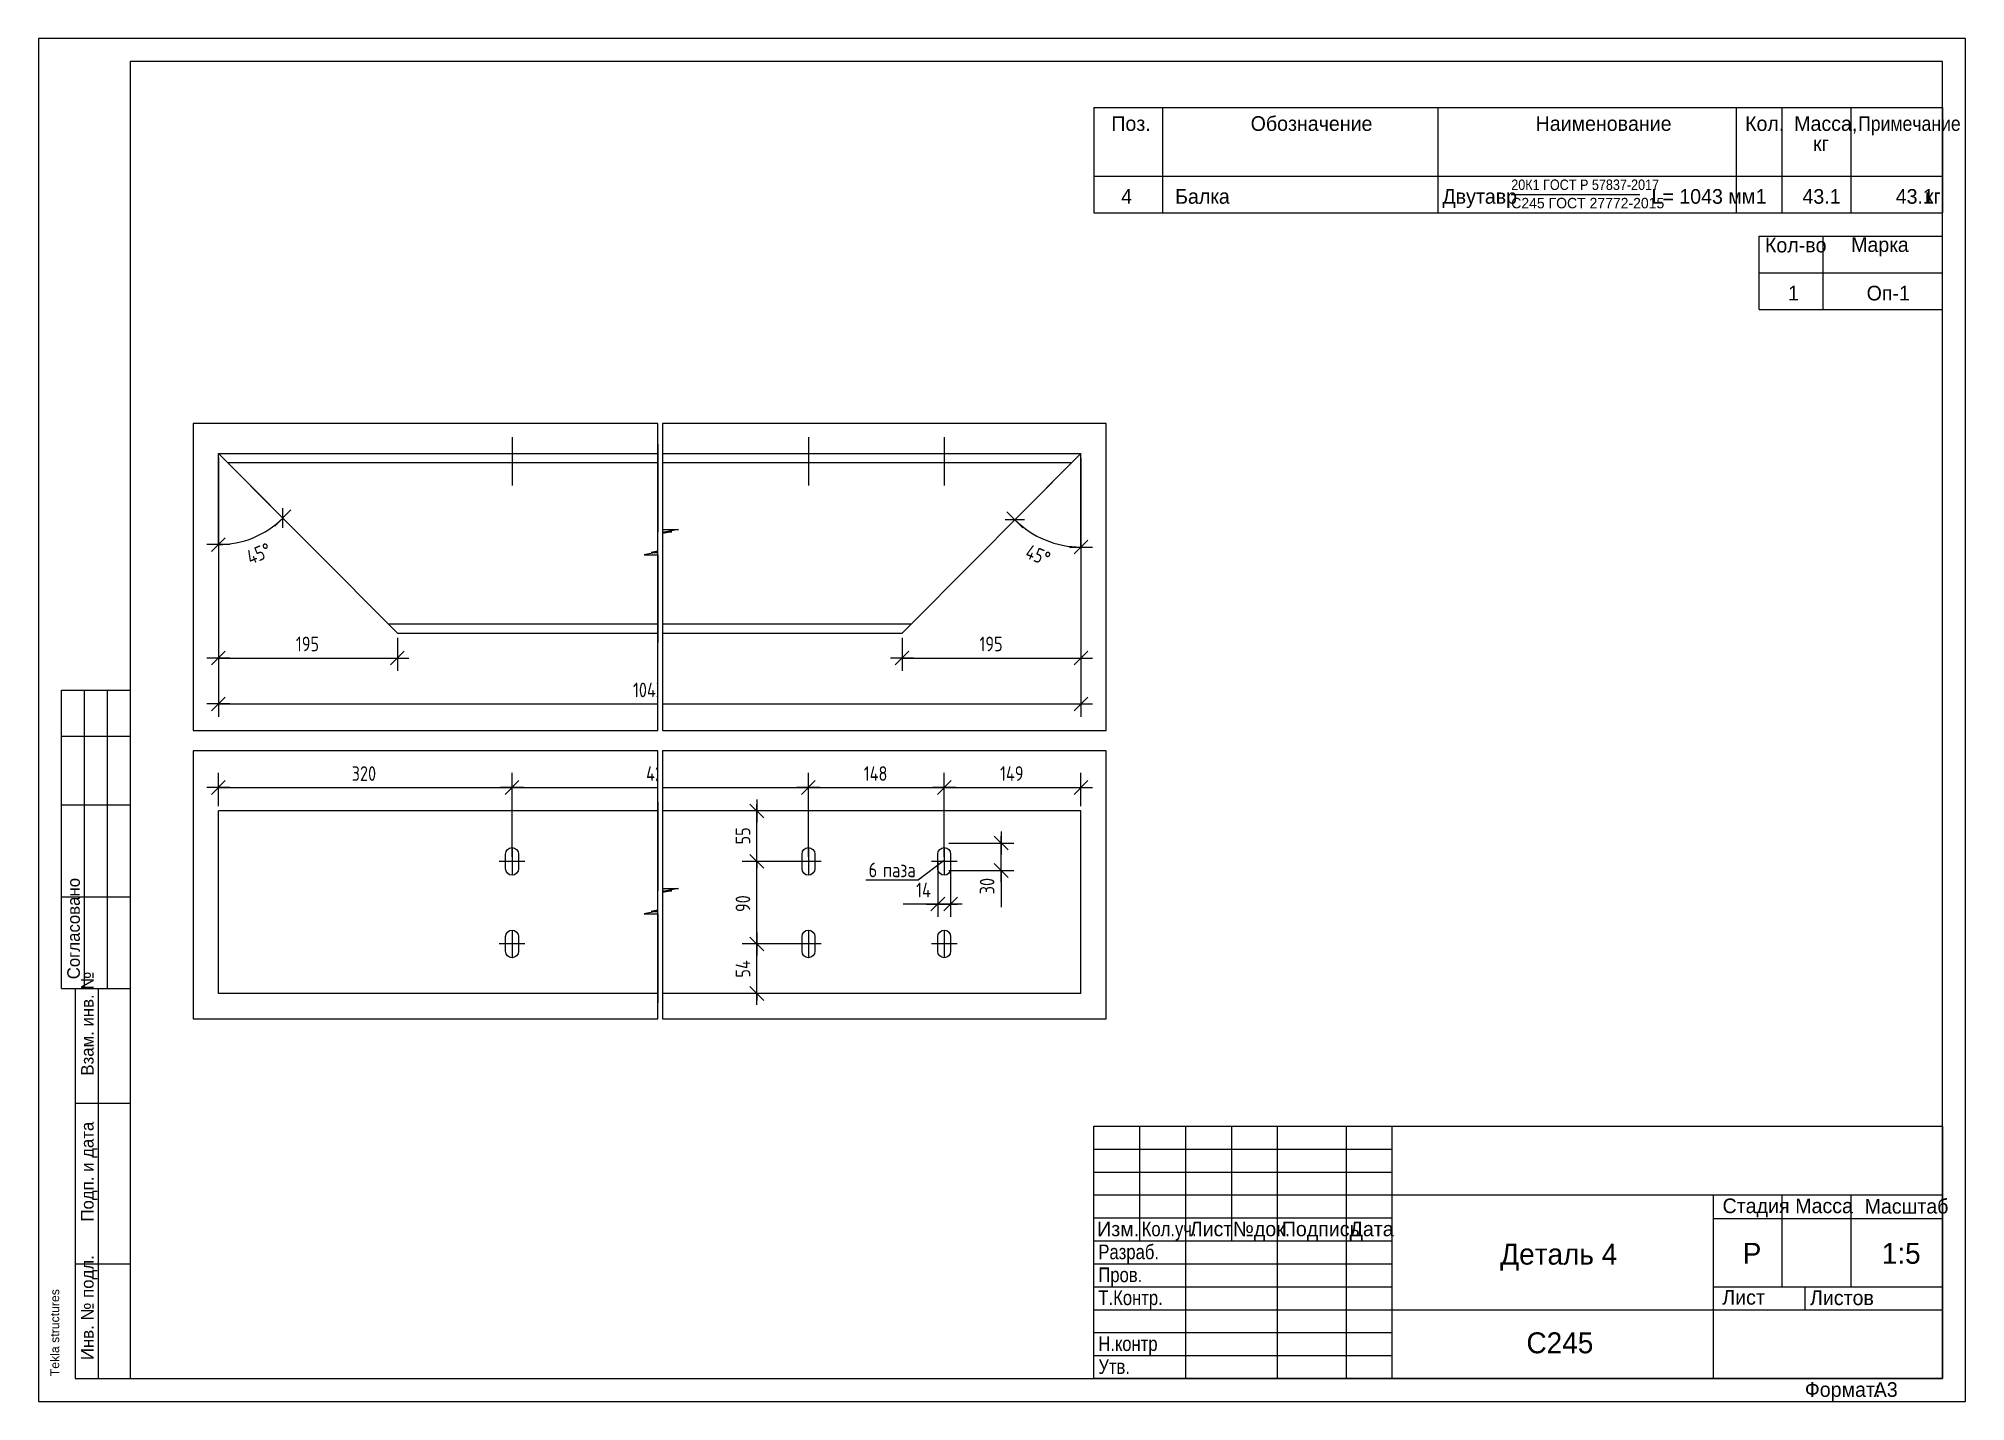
# Paper-space layout 'Layout1' of a CAD drawing. Header units: millimetres. Extents: x 0 to 420, y 0 to 297.
# The model-space entities are those that its viewports show. They can reach past a viewport. Long polylines and large blocks are cut down to what shows.
import ezdxf

# ---------------------------------------------------------------- set-up
doc = ezdxf.new("R2010")
doc.units = ezdxf.units.MM
for name, color, linetype in [('1', 7, 'Continuous'), ('11', 7, 'Continuous'), ('12', 7, 'Continuous'), ('17', 7, 'Continuous'), ('19', 7, 'Continuous'), ('20', 7, 'Continuous')]:
    doc.layers.add(name, color=color, linetype=linetype)
doc.layers.add('Viewport layer', color=7, linetype='Continuous', plot=False)
doc.styles.add('Arial', font='ARIAL.TTF', dxfattribs={"height": 0.2})
doc.styles.add('GOST type A', font='', dxfattribs={"height": 0.2})
doc.styles.add('GOST type A Tekla', font='TEKLA%20GOST%202.304-81%20TYPE%20A.TTF', dxfattribs={"height": 0.2})
doc.styles.get('GOST type A').set_extended_font_data('GOST type A')
picture_1 = doc.add_image_def('image1.png', size_in_pixel=(1, 1))

msp = doc.modelspace()

# ---------------------------------------------------------------- linework, layer by layer
at = {"layer": '1'}
for p, q in [((27.5, 302), (506.5, 302)), ((27.5, 302), (37.4, 292)), ((506.5, 312), (506.5, 216.5)), ((614.5, 312), (614.5, 219)), ((614.5, 302), (1070.5, 302)), ((886.1, 116.6), (1070.5, 302)), ((37.4, 292), (37.6, 291.8)), ((37.4, 292), (506.5, 292)), ((37.6, 291.8), (38.1, 291.4)), ((38.1, 291.4), (222.5, 106)), ((614.5, 292), (1060.6, 292)), ((7604.5, 236.5), (7604.5, 139.5)), ((7712.5, 236.5), (7712.5, 142)), ((624.5, 216.5), (491.5, 191.5)), ((632, 219), (499, 194)), ((506.5, 216.5), (624.5, 216.5)), ((614.5, 219), (632, 219)), ((7604.5, 226.5), (7125.5, 226.5)), ((7125.5, 27.5), (7125.5, 226.5)), ((8168.5, 226.5), (7712.5, 226.5)), ((8168.5, 27.5), (8168.5, 226.5)), ((491.5, 191.5), (506.5, 191.5)), ((499, 194), (614.5, 194)), ((506.5, 191.5), (506.5, 96)), ((614.5, 194), (614.5, 96)), ((7722.5, 139.5), (7589.5, 114.5)), ((7730, 142), (7597, 117)), ((7604.5, 139.5), (7722.5, 139.5)), ((7712.5, 142), (7730, 142)), ((506.5, 116), (212.6, 116)), ((222.5, 106), (506.5, 106)), ((885.4, 116), (614.5, 116)), ((614.5, 106), (875.5, 106)), ((875.5, 106), (885.4, 116)), ((885.4, 116), (885.6, 116.2)), ((885.6, 116.2), (886.1, 116.6)), ((7589.5, 114.5), (7604.5, 114.5)), ((7597, 117), (7712.5, 117)), ((7604.5, 114.5), (7604.5, 17.5)), ((7712.5, 117), (7712.5, 17.5)), ((7604.5, 27.5), (7125.5, 27.5)), ((8168.5, 27.5), (7712.5, 27.5))]:
    msp.add_line(p, q, dxfattribs=at)
at = {"layer": '19'}
for p, q in [((97.7, 231.5), (27.5, 302)), ((27.5, 202.5), (27.5, 302)), ((27.5, 297), (27.5, 65)), ((27.5, 297), (27.5, 15)), ((31, 298.5), (97.7, 231.5)), ((998.5, 229.6), (1070.5, 302)), ((1067, 298.5), (998.5, 229.6)), ((1070.5, 199.9), (1070.5, 302)), ((1070.5, 297), (1070.5, 65)), ((1070.5, 297), (1070.5, 15)), ((7133, 259.5), (7118, 244.5)), ((7125.5, 231.5), (7125.5, 268)), ((7453, 259.5), (7438, 244.5)), ((7438, 244.5), (7453, 259.5)), ((7445.5, 176.5), (7445.5, 268)), ((7445.5, 176.5), (7445.5, 268)), ((7879, 259.5), (7864, 244.5)), ((7864, 244.5), (7879, 259.5)), ((7871.5, 176.5), (7871.5, 268)), ((7871.5, 176.5), (7871.5, 268)), ((8027, 259.5), (8012, 244.5)), ((8012, 244.5), (8027, 259.5)), ((8019.5, 176.5), (8019.5, 268)), ((8019.5, 176.5), (8019.5, 268)), ((8161, 244.5), (8176, 259.5)), ((8168.5, 231.5), (8168.5, 268)), ((88.8, 222.6), (106.5, 240.3)), ((97.6, 220.9), (97.7, 242.1)), ((1007.3, 220.8), (989.6, 238.4)), ((7138, 252), (7113, 252)), ((7125.5, 252), (7118, 252)), ((7125.5, 252), (7445.5, 252)), ((7458, 252), (7433, 252)), ((7433, 252), (7458, 252)), ((7445.5, 252), (7438, 252)), ((7445.5, 252), (7871.5, 252)), ((7445.5, 252), (7453, 252)), ((7807.8, 234), (7822.8, 219)), ((7815.3, 239), (7815.3, 214)), ((7815.3, 226.5), (7815.3, 234)), ((7884, 252), (7859, 252)), ((7859, 252), (7884, 252)), ((7871.5, 252), (7864, 252)), ((7871.5, 252), (8019.5, 252)), ((7871.5, 252), (7879, 252)), ((8032, 252), (8007, 252)), ((8007, 252), (8032, 252)), ((8019.5, 252), (8012, 252)), ((8019.5, 252), (8168.5, 252)), ((8019.5, 252), (8027, 252)), ((8156, 252), (8181, 252)), ((8168.5, 252), (8176, 252)), ((35, 210), (20, 195)), ((1009.1, 229.6), (987.8, 229.6)), ((7850, 226.5), (7799.3, 226.5)), ((7815.3, 171.5), (7815.3, 226.5)), ((40, 202.5), (15, 202.5)), ((1058, 199.9), (1083, 199.9)), ((1063, 192.4), (1078, 207.4)), ((8024.5, 191.5), (8095.5, 191.5)), ((8074, 199), (8089, 184)), ((8081.5, 204), (8081.5, 179)), ((8081.5, 191.5), (8081.5, 199)), ((8081.5, 161.5), (8081.5, 191.5)), ((7866.5, 171.5), (7799.3, 171.5)), ((7866.5, 171.5), (7799.3, 171.5)), ((7822.8, 164), (7807.8, 179)), ((7815.3, 159), (7815.3, 184)), ((7815.3, 171.5), (7815.3, 164)), ((7815.3, 81.5), (7815.3, 171.5)), ((8012.5, 171.5), (8012.5, 111)), ((8026.5, 171.5), (8026.5, 111)), ((8089, 154), (8074, 169)), ((8081.5, 149), (8081.5, 174)), ((8024.5, 161.5), (8095.5, 161.5)), ((8005, 117.5), (8020, 132.5)), ((8034, 132.5), (8019, 117.5)), ((8000, 125), (8025, 125)), ((8012.5, 125), (8026.5, 125)), ((8039, 125), (8014, 125)), ((8026.5, 125), (8034, 125)), ((35, 86.5), (20, 71.5)), ((215, 71.5), (230, 86.5)), ((222.5, 101), (222.5, 65)), ((883, 86.5), (868, 71.5)), ((875.5, 101), (875.5, 65)), ((1063, 71.5), (1078, 86.5)), ((7807.8, 89), (7822.8, 74)), ((7807.8, 89), (7822.8, 74)), ((7815.3, 94), (7815.3, 69)), ((7815.3, 94), (7815.3, 69)), ((7815.3, 81.5), (7815.3, 89)), ((40, 79), (15, 79)), ((27.5, 79), (20, 79)), ((27.5, 79), (222.5, 79)), ((210, 79), (235, 79)), ((222.5, 79), (230, 79)), ((888, 79), (863, 79)), ((875.5, 79), (868, 79)), ((875.5, 79), (1070.5, 79)), ((1058, 79), (1083, 79)), ((1070.5, 79), (1078, 79)), ((7859.5, 81.5), (7799.3, 81.5)), ((7859.5, 81.5), (7799.3, 81.5)), ((7815.3, 81.5), (7815.3, 74)), ((7815.3, 27.5), (7815.3, 81.5)), ((40, 29), (15, 29)), ((35, 36.5), (20, 21.5)), ((27.5, 29), (20, 29)), ((27.5, 29), (1070.5, 29)), ((1058, 29), (1083, 29)), ((1063, 21.5), (1078, 36.5)), ((1070.5, 29), (1078, 29)), ((7829.9, 27.5), (7799.3, 27.5)), ((7822.8, 20), (7807.8, 35)), ((7815.3, 15), (7815.3, 40)), ((7815.3, 27.5), (7815.3, 20))]:
    msp.add_line(p, q, dxfattribs=at)
for centre, radius, start, end in [((27.5, 302), 99.5, 270, 314.8535), ((1070.5, 302), 102.1, 225.1465, 270)]:
    msp.add_arc(centre, radius, start, end, dxfattribs=at)
at = {"layer": '20'}
for p, q in [((347.5, 319.5), (347.5, 267)), ((347.5, 319.5), (347.5, 267)), ((773.5, 319.5), (773.5, 267)), ((773.5, 319.5), (773.5, 267)), ((921.5, 319.5), (921.5, 267)), ((921.5, 319.5), (921.5, 267)), ((7459.5, 171.5), (7431.5, 171.5)), ((7438.5, 179.5), (7439, 182.2)), ((7438.5, 163.5), (7438.5, 179.5)), ((7439, 182.2), (7440.6, 184.4)), ((7440.6, 184.4), (7442.8, 186)), ((7442.8, 186), (7445.5, 186.5)), ((7445.5, 186.5), (7445.5, 186.5)), ((7445.5, 186.5), (7448.2, 186)), ((7445.5, 185.5), (7445.5, 157.5)), ((7448.2, 186), (7450.4, 184.4)), ((7450.4, 184.4), (7452, 182.2)), ((7452, 182.2), (7452.5, 179.5)), ((7452.5, 179.5), (7452.5, 163.5)), ((7885.5, 171.5), (7857.5, 171.5)), ((7864.5, 179.5), (7865, 182.2)), ((7864.5, 163.5), (7864.5, 179.5)), ((7865, 182.2), (7866.6, 184.4)), ((7866.6, 184.4), (7868.8, 186)), ((7868.8, 186), (7871.5, 186.5)), ((7871.5, 186.5), (7871.5, 186.5)), ((7871.5, 186.5), (7874.2, 186)), ((7871.5, 185.5), (7871.5, 157.5)), ((7874.2, 186), (7876.4, 184.4)), ((7876.4, 184.4), (7878, 182.2)), ((7878, 182.2), (7878.5, 179.5)), ((7878.5, 179.5), (7878.5, 163.5)), ((8033.5, 171.5), (8005.5, 171.5)), ((8012.5, 179.5), (8013, 182.2)), ((8012.5, 163.5), (8012.5, 179.5)), ((8013, 182.2), (8014.6, 184.4)), ((8014.6, 184.4), (8016.8, 186)), ((8016.8, 186), (8019.5, 186.5)), ((8019.5, 186.5), (8019.5, 186.5)), ((8019.5, 186.5), (8022.2, 186)), ((8019.5, 185.5), (8019.5, 157.5)), ((8022.2, 186), (8024.4, 184.4)), ((8024.4, 184.4), (8026, 182.2)), ((8026, 182.2), (8026.5, 179.5)), ((8026.5, 179.5), (8026.5, 163.5)), ((7439, 160.8), (7438.5, 163.5)), ((7440.6, 158.6), (7439, 160.8)), ((7442.8, 157), (7440.6, 158.6)), ((7445.5, 156.5), (7442.8, 157)), ((7448.2, 157), (7445.5, 156.5)), ((7445.5, 156.5), (7445.5, 156.5)), ((7450.4, 158.6), (7448.2, 157)), ((7452, 160.8), (7450.4, 158.6)), ((7452.5, 163.5), (7452, 160.8)), ((7865, 160.8), (7864.5, 163.5)), ((7866.6, 158.6), (7865, 160.8)), ((7868.8, 157), (7866.6, 158.6)), ((7871.5, 156.5), (7868.8, 157)), ((7874.2, 157), (7871.5, 156.5)), ((7871.5, 156.5), (7871.5, 156.5)), ((7876.4, 158.6), (7874.2, 157)), ((7878, 160.8), (7876.4, 158.6)), ((7878.5, 163.5), (7878, 160.8)), ((8013, 160.8), (8012.5, 163.5)), ((8014.6, 158.6), (8013, 160.8)), ((8016.8, 157), (8014.6, 158.6)), ((8019.5, 156.5), (8016.8, 157)), ((8022.2, 157), (8019.5, 156.5)), ((8019.5, 156.5), (8019.5, 156.5)), ((8024.4, 158.6), (8022.2, 157)), ((8026, 160.8), (8024.4, 158.6)), ((8026.5, 163.5), (8026, 160.8)), ((7438.5, 89.5), (7439, 92.2)), ((7438.5, 73.5), (7438.5, 89.5)), ((7439, 92.2), (7440.6, 94.4)), ((7440.6, 94.4), (7442.8, 96)), ((7442.8, 96), (7445.5, 96.5)), ((7445.5, 96.5), (7445.5, 96.5)), ((7445.5, 96.5), (7448.2, 96)), ((7445.5, 95.5), (7445.5, 67.5)), ((7448.2, 96), (7450.4, 94.4)), ((7450.4, 94.4), (7452, 92.2)), ((7452, 92.2), (7452.5, 89.5)), ((7452.5, 89.5), (7452.5, 73.5)), ((7864.5, 89.5), (7865, 92.2)), ((7864.5, 73.5), (7864.5, 89.5)), ((7865, 92.2), (7866.6, 94.4)), ((7866.6, 94.4), (7868.8, 96)), ((7868.8, 96), (7871.5, 96.5)), ((7871.5, 96.5), (7871.5, 96.5)), ((7871.5, 96.5), (7874.2, 96)), ((7871.5, 95.5), (7871.5, 67.5)), ((7874.2, 96), (7876.4, 94.4)), ((7876.4, 94.4), (7878, 92.2)), ((7878, 92.2), (7878.5, 89.5)), ((7878.5, 89.5), (7878.5, 73.5)), ((8012.5, 89.5), (8013, 92.2)), ((8012.5, 73.5), (8012.5, 89.5)), ((8013, 92.2), (8014.6, 94.4)), ((8014.6, 94.4), (8016.8, 96)), ((8016.8, 96), (8019.5, 96.5)), ((8019.5, 96.5), (8019.5, 96.5)), ((8019.5, 96.5), (8022.2, 96)), ((8019.5, 95.5), (8019.5, 67.5)), ((8022.2, 96), (8024.4, 94.4)), ((8024.4, 94.4), (8026, 92.2)), ((8026, 92.2), (8026.5, 89.5)), ((8026.5, 89.5), (8026.5, 73.5)), ((7459.5, 81.5), (7431.5, 81.5)), ((7439, 70.8), (7438.5, 73.5)), ((7440.6, 68.6), (7439, 70.8)), ((7442.8, 67), (7440.6, 68.6)), ((7445.5, 66.5), (7442.8, 67)), ((7448.2, 67), (7445.5, 66.5)), ((7445.5, 66.5), (7445.5, 66.5)), ((7450.4, 68.6), (7448.2, 67)), ((7452, 70.8), (7450.4, 68.6)), ((7452.5, 73.5), (7452, 70.8)), ((7885.5, 81.5), (7857.5, 81.5)), ((7865, 70.8), (7864.5, 73.5)), ((7866.6, 68.6), (7865, 70.8)), ((7868.8, 67), (7866.6, 68.6)), ((7871.5, 66.5), (7868.8, 67)), ((7874.2, 67), (7871.5, 66.5)), ((7871.5, 66.5), (7871.5, 66.5)), ((7876.4, 68.6), (7874.2, 67)), ((7878, 70.8), (7876.4, 68.6)), ((7878.5, 73.5), (7878, 70.8)), ((8033.5, 81.5), (8005.5, 81.5)), ((8013, 70.8), (8012.5, 73.5)), ((8014.6, 68.6), (8013, 70.8)), ((8016.8, 67), (8014.6, 68.6)), ((8019.5, 66.5), (8016.8, 67)), ((8022.2, 67), (8019.5, 66.5)), ((8019.5, 66.5), (8019.5, 66.5)), ((8024.4, 68.6), (8022.2, 67)), ((8026, 70.8), (8024.4, 68.6)), ((8026.5, 73.5), (8026, 70.8))]:
    msp.add_line(p, q, dxfattribs=at)

# ---------------------------------------------------------------- texts
at = {"layer": '17', "style": 'GOST type A'}
msp.add_text('6', height=16, dxfattribs=at).set_placement((7937.1, 154.2))

# ---------------------------------------------------------------- next in the draw order: wipeouts: each hides what was drawn before it
for points in [[(7303.8, 255.7), (7303.8, 280.2), (7267.2, 280.2), (7267.2, 255.7)], [(7728.9, 255.7), (7728.9, 280.2), (7588.1, 280.2), (7588.1, 255.7)], [(7962.7, 255.7), (7962.7, 280.2), (7928.3, 280.2), (7928.3, 255.7)], [(8111.2, 255.7), (8111.2, 280.2), (8076.8, 280.2), (8076.8, 255.7)], [(93.1, 189.2), (83.7, 211.9), (51.2, 198.5), (60.5, 175.8)], [(7811.6, 211.6), (7787.1, 211.6), (7787.1, 186.4), (7811.6, 186.4)], [(1036.5, 173.4), (1045.8, 196), (1013.2, 209.4), (1003.9, 186.8)], [(8009.4, 128.8), (8009.4, 153.3), (7985.4, 153.3), (7985.4, 128.8)], [(8077.7, 158.4), (8053.2, 158.4), (8053.2, 132.1), (8077.7, 132.1)], [(7811.6, 140.2), (7787.1, 140.2), (7787.1, 112.8), (7811.6, 112.8)], [(141.6, 82.8), (141.6, 107.3), (108.4, 107.3), (108.4, 82.8)], [(989.6, 82.8), (989.6, 107.3), (956.4, 107.3), (956.4, 82.8)], [(7811.6, 67.7), (7787.1, 67.7), (7787.1, 41.3), (7811.6, 41.3)], [(622.2, 32.8), (622.2, 57.3), (475.8, 57.3), (475.8, 32.8)]]:
    msp.add_wipeout(points).dxf.layer = '19'

# ---------------------------------------------------------------- next in the draw order: linework, layer by layer
at = {"layer": '17'}
for p in [(8019.5, 172.4), (7934.1, 151.2)]:
    msp.add_line(p, (7991.6, 151.2), dxfattribs=at)
at = {"layer": '19'}
for p, q in [((7822.8, 164), (7807.8, 179)), ((7815.3, 159), (7815.3, 184)), ((7815.3, 171.5), (7815.3, 179)), ((8081.5, 161.5), (8081.5, 129)), ((8081.5, 161.5), (8081.5, 121.5)), ((8012.5, 125), (7974.8, 125)), ((8012.5, 125), (7982.3, 125))]:
    msp.add_line(p, q, dxfattribs=at)

# ---------------------------------------------------------------- next in the draw order: texts
at = {"layer": '17', "style": 'GOST type A'}
msp.add_text('паза', height=15.95, dxfattribs=at).set_placement((7952.6, 154.2))
at = {"layer": '19', "style": 'GOST type A'}
for s, p in [('320', (7270.7, 259.2)), ('426', (7591.6, 259.2)), ('148', (7931.8, 259.2)), ('149', (8080.3, 259.2)), ('14', (7988.9, 132.3)), ('195', (111.9, 86.3)), ('195', (959.9, 86.3)), ('1043', (479.3, 36.2))]:
    msp.add_text(s, height=15.95, dxfattribs=at).set_placement(p)
for s, rotation, p in [('45°', 22.4256, (62.4, 180.4)), ('45°', -22.4256, (1008.5, 188.7)), ('55', 90.0002, (7808.1, 189.9)), ('30', 90.0002, (8074.2, 135.6)), ('90', 90.0002, (7808.1, 116.3)), ('54', 90.0002, (7808.1, 44.8))]:
    msp.add_text(s, height=15.95, rotation=rotation, dxfattribs=at).set_placement(p)

psp = doc.layouts.get("Layout1")

# ---------------------------------------------------------------- linework, layer by layer
at = {"layer": '11'}
for p, q in [((420, 297), (0, 297)), ((0, 297), (0, 0)), ((420, 0), (420, 297)), ((415, 292), (20, 292)), ((20, 292), (20, 5)), ((415, 5), (415, 292)), ((20, 5), (415, 5)), ((0, 0), (420, 0))]:
    psp.add_line(p, q, dxfattribs=at)
at = {"layer": '12'}
for p, q in [((230, 282), (230, 267)), ((230, 282), (415, 282)), ((245, 282), (245, 267)), ((305, 282), (305, 267)), ((370, 282), (370, 267)), ((380, 282), (380, 267)), ((395, 282), (395, 267)), ((415, 282), (415, 267)), ((230, 267), (415, 267)), ((230, 267), (230, 259)), ((245, 267), (245, 259)), ((305, 267), (305, 259)), ((370, 267), (370, 259)), ((380, 267), (380, 259)), ((395, 267), (395, 259)), ((415, 267), (415, 259)), ((321, 263), (349, 263)), ((230, 259), (415, 259)), ((375, 245.93), (375, 253.93)), ((375, 253.93), (415, 253.93)), ((389, 245.93), (389, 253.93)), ((415, 245.93), (415, 253.93)), ((375, 245.93), (415, 245.93)), ((375, 237.93), (375, 245.93)), ((389, 237.93), (389, 245.93)), ((415, 237.93), (415, 245.93)), ((375, 237.93), (415, 237.93)), ((5, 90), (5, 155)), ((5, 155), (20, 155)), ((10, 90), (10, 155)), ((15, 90), (15, 155)), ((20, 155), (20, 5)), ((5, 145), (20, 145)), ((5, 130), (20, 130)), ((5, 110), (20, 110)), ((5, 90), (20, 90)), ((8, 90), (8, 5)), ((13, 90), (13, 5)), ((8, 65), (20, 65)), ((230, 5), (230, 60)), ((230, 60), (415, 60)), ((240, 60), (240, 35)), ((250, 60), (250, 5)), ((260, 60), (260, 35)), ((270, 60), (270, 5)), ((285, 60), (285, 5)), ((295, 60), (295, 5)), ((415, 60), (415, 5)), ((230, 55), (295, 55)), ((230, 50), (295, 50)), ((230, 45), (295, 45)), ((295, 45), (415, 45)), ((365, 45), (365, 5)), ((380, 45), (380, 25)), ((395, 45), (395, 25)), ((230, 40), (295, 40)), ((365, 39.87), (415, 39.87)), ((230, 35), (295, 35)), ((8, 30), (20, 30)), ((230, 30), (295, 30)), ((230, 25), (295, 25)), ((365, 25), (415, 25)), ((385, 25), (385, 20)), ((230, 20), (295, 20)), ((295, 20), (415, 20)), ((230, 15), (295, 15)), ((230, 10), (295, 10)), ((8, 5), (20, 5)), ((415, 5), (230, 5))]:
    psp.add_line(p, q, dxfattribs=at)

# ---------------------------------------------------------------- texts
at = {"layer": '11', "style": 'Arial'}
psp.add_text('Tekla structures', height=1.9102, rotation=90, dxfattribs=at).set_placement((4.5, 5.5))
at = {"layer": '12', "style": 'GOST type A Tekla'}
for s, height, p in [('Поз.', 3.192, (233.83, 276.88)), ('Обозначение', 3.192, (264.2, 276.88)), ('Наименование', 3.192, (326.31, 276.88)), ('Кол.', 3.192, (371.97, 276.88)), ('Масса, ', 3.192, (382.67, 276.88)), ('кг', 3.192, (386.78, 272.5)), ('4', 3.19, (235.97, 261)), ('Балка', 3.192, (247.73, 261)), ('Двутавр', 3.192, (306, 261)), ('C245 ГОСТ 27772-2015', 2.28, (321, 260)), ('L= 1043 мм', 3.192, (351.58, 261)), ('1', 3.19, (374.31, 261)), ('43.1', 3.192, (384.47, 261)), ('43.1', 3.192, (404.8, 261)), ('кг', 3.192, (411.17, 261)), ('Кол-во', 3.192, (376.3, 250.4)), ('Марка', 3.192, (395.08, 250.5)), ('1', 3.19, (381.31, 239.93)), ('Оп-1', 3.192, (398.46, 239.93)), ('Стадия', 3.192, (367.06, 41.04)), ('Масса', 3.192, (382.9, 41.03)), ('Масштаб', 3.192, (398.02, 40.94)), ('Изм.', 3.192, (230.75, 36)), ('Лист', 3.192, (250.93, 36.01)), ('№док.', 3.192, (260.32, 36)), ('Подпись', 3.192, (270.99, 36)), ('Дата', 3.192, (285.78, 36)), ('Деталь 4', 4.56, (318.59, 29.82)), ('Р', 4.56, (371.45, 30)), ('1:5', 4.56, (401.75, 30)), ('Лист', 3.192, (367, 21.09)), ('Листов', 3.192, (386.12, 21)), ('C245', 4.56, (324.31, 10.5)), ('Формат:', 3.192, (385, 1)), ('A3', 3.192, (400, 1))]:
    psp.add_text(s, height=height, dxfattribs=at).set_placement(p)
for s, height, width, p in [('Примечание', 3.192, 0.9, (396.6, 276.88)), ('20К1 ГОСТ Р 57837-2017', 2.28, 0.9, (321, 264)), ('Кол.уч.', 3.192, 0.85, (240.45, 36)), ('Разраб.', 3.192, 0.85, (231, 31)), ('Пров.', 3.192, 0.85, (231, 26)), ('Т.Контр.', 3.192, 0.85, (231, 21)), ('Н.контр', 3.192, 0.85, (231, 11)), ('Утв.', 3.192, 0.85, (231, 6))]:
    psp.add_text(s, height=height, dxfattribs=dict(at, width=width)).set_placement(p)
for s, p in [('Согласовано', (9, 92)), ('Взам. инв. №', (12, 71)), ('Подп. и дата', (12, 39.2)), ('Инв. № подл.', (12, 9))]:
    psp.add_text(s, height=2.736, rotation=90, dxfattribs=at).set_placement(p)

# ---------------------------------------------------------------- pictures from other files: only their frames are drawn
at = {"layer": '12'}
image = psp.add_image(picture_1, insert=(366, 6), size_in_units=(0.0455, 0.0455), dxfattribs=at)
image.dxf.flags = 7

# ---------------------------------------------------------------- viewports
at = {"layer": 'Viewport layer'}
for center, size, view_height, status, view_target_point in [((84.36, 179.66), (101.3, 66.9), 334.5, 5, (253.25, 167.25)), ((184.36, 179.66), (96.7, 66.9), 334.5, 4, (856.25, 167.25)), ((84.36, 112.57), (101.3, 58.35), 291.75, 3, (7351.25, 145.88))]:
    psp.add_viewport(center=center, size=size, view_center_point=(0, 0), view_height=view_height, status=status, dxfattribs=dict(at, view_target_point=view_target_point))
at = {"layer": 'Viewport layer', "view_target_point": (7954.25, 145.88)}
psp.add_viewport(center=(184.36, 112.57), size=(96.7, 58.35), view_center_point=(0, 0), view_height=291.75, dxfattribs=at)

doc.saveas('drawing.dxf')
